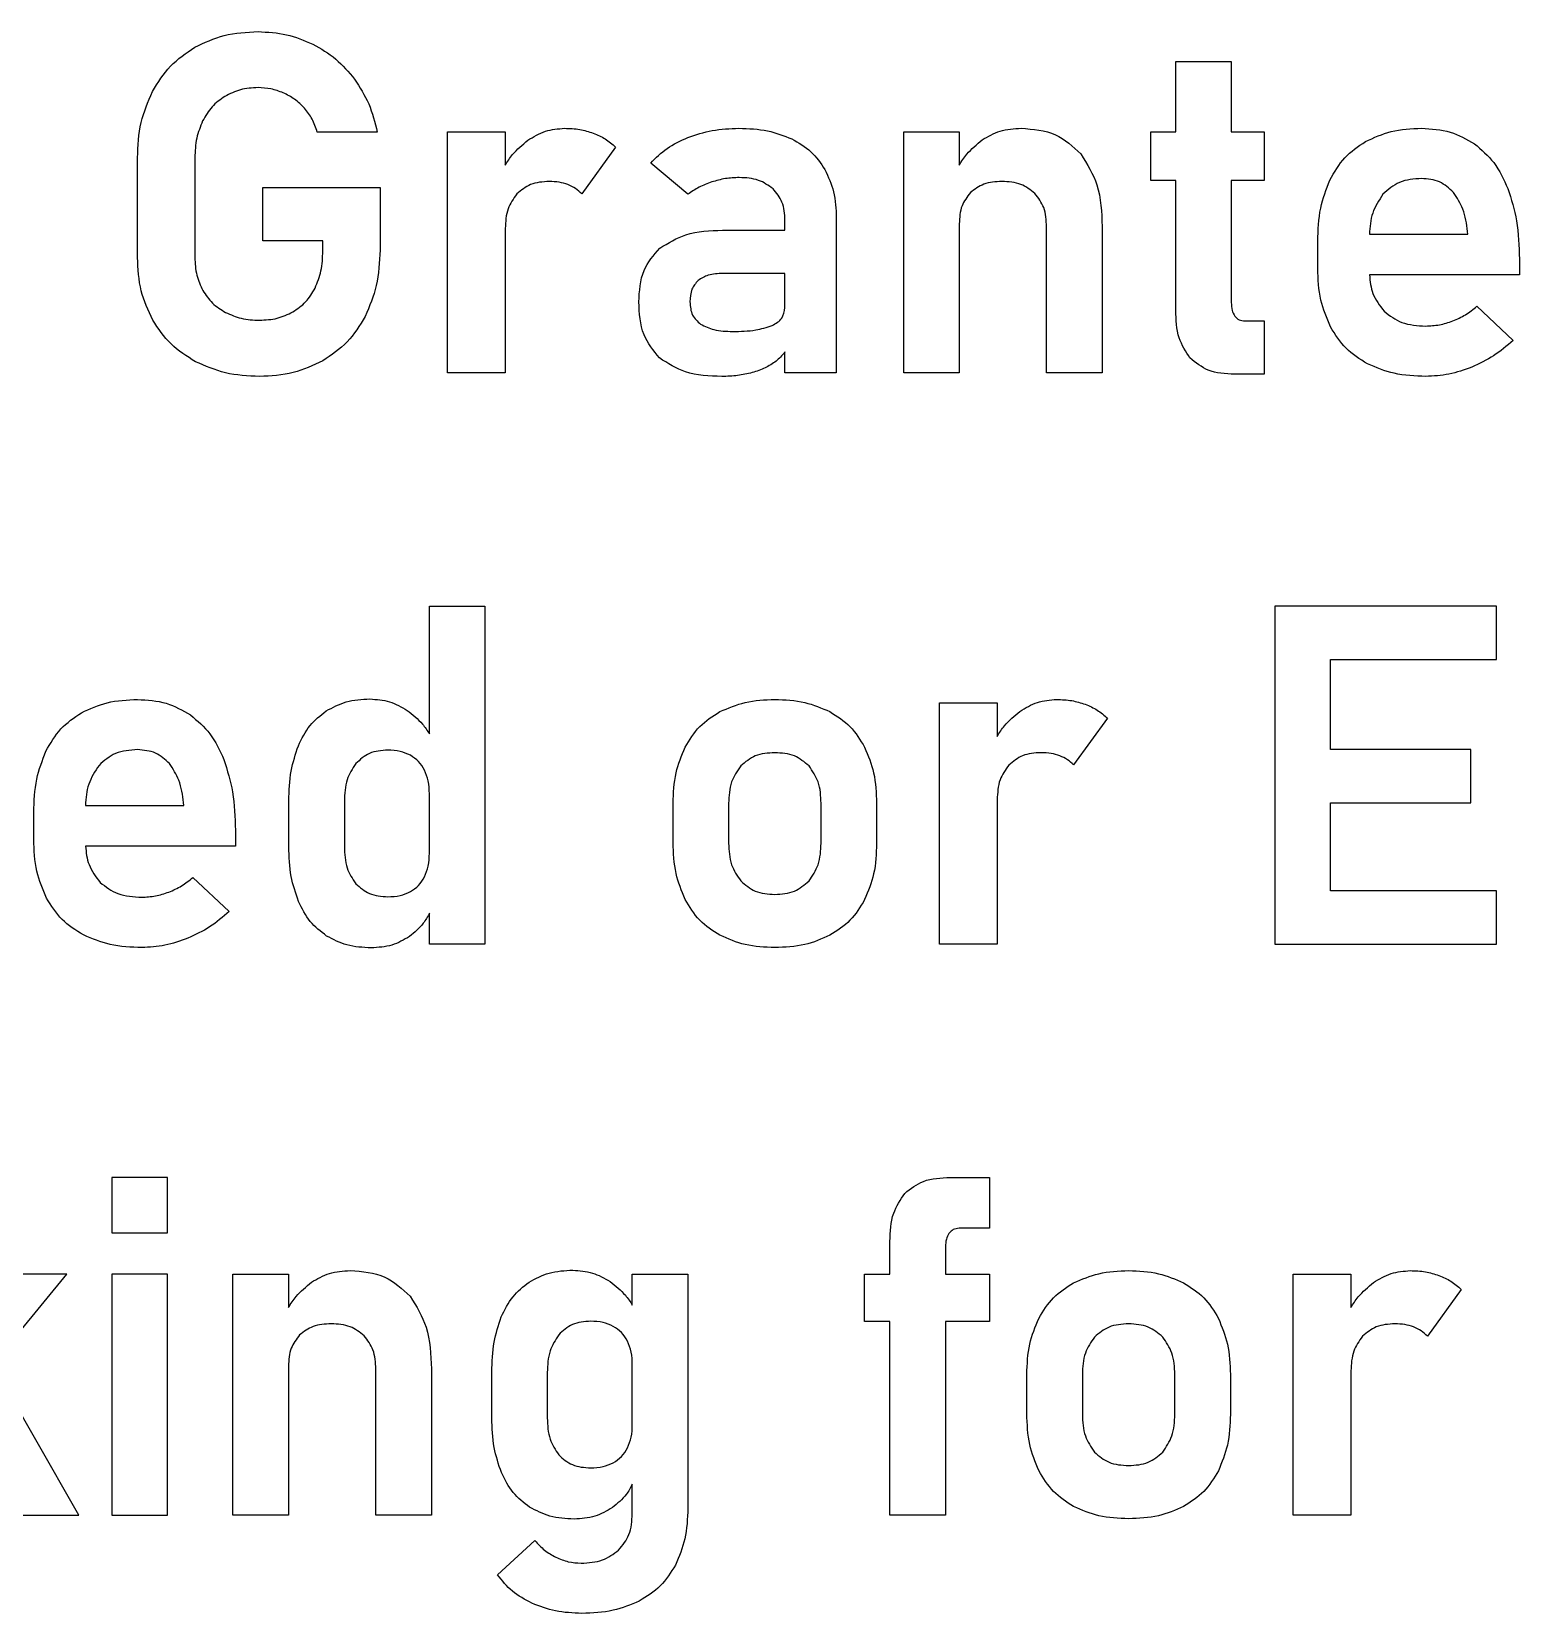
# Model space of a CAD drawing. Extents: x -56 to 56, y -81 to 81.
# Drawn here: x 18.01 to 36.73, y 35.72 to 55.62 of the extents above; entities that cross this region are included whole.
import ezdxf

# ---------------------------------------------------------------- set-up
doc = ezdxf.new("R2010")
doc.units = 0
doc.layers.get('0').update_dxf_attribs({"linetype": 'CONTINUOUS'})

msp = doc.modelspace()

# ---------------------------------------------------------------- linework, layer by layer
at = {"color": 7}
for points in [[(32.404061, 52.116308), (32.404061, 53.750251), (32.091303, 53.750251), (32.091303, 54.361149), (32.404061, 54.361149), (32.404061, 55.243889), (33.102646, 55.243889), (33.102646, 54.361149), (33.517713, 54.361149), (33.517713, 53.750251), (33.102646, 53.750251), (33.102646, 52.212769)], [(22.357807, 54.358228), (21.60368, 54.358228)], [(23.968372, 53.145195), (23.968372, 51.327108), (23.240547, 51.327108), (23.240547, 54.361149), (23.968372, 54.361149), (23.968372, 53.940689)], [(29.679852, 53.203654), (29.679852, 51.327108), (28.981267, 51.327108), (28.981267, 54.361149), (29.679852, 54.361149), (29.679852, 53.940706)], [(25.356779, 54.168236), (24.93002, 53.580717)], [(19.341302, 52.779824), (19.341302, 54.033777)], [(20.063277, 54.033777), (20.063277, 52.779824)], [(26.265822, 53.574872), (25.798149, 53.966552)], [(21.673832, 52.990277), (20.919705, 52.990277), (20.919705, 53.659638), (22.392884, 53.659638), (22.392884, 52.873358)], [(26.701346, 53.121813), (27.487621, 53.121813), (27.487621, 53.250421)], [(28.133602, 53.27673), (28.133602, 51.327108), (27.487621, 51.327108), (27.487621, 51.594324)], [(31.477481, 53.16858), (31.477481, 51.327108), (30.778885, 51.327108), (30.778885, 53.165656)], [(21.673832, 52.861666), (21.673832, 52.990277)], [(34.189997, 52.642444), (34.189997, 52.984432)], [(34.841194, 53.072122), (36.078245, 53.072122), (36.07531, 53.107196)], [(36.727141, 52.759363), (36.727141, 52.560602), (34.842712, 52.560602)], [(27.487621, 52.151383), (27.487621, 52.57814), (26.704273, 52.57814)], [(36.192226, 52.165999), (36.648215, 51.736324)], [(33.275109, 51.981852), (33.517713, 51.981852), (33.517713, 51.312491), (33.143577, 51.312491)], [(23.014016, 46.786522), (23.014016, 48.392443), (23.712607, 48.392443), (23.712607, 44.142444), (23.014016, 44.142444)], [(30.157756, 45.960531), (30.157756, 44.142444), (29.429941, 44.142444), (29.429941, 47.176488), (30.157756, 47.176488), (30.157756, 46.756008)], [(31.546173, 46.983572), (31.119422, 46.396056)], [(23.014016, 45.285325), (23.014016, 46.033607)], [(18.036194, 45.45778), (18.036194, 45.799769)], [(18.68739, 45.887458), (19.924436, 45.887458), (19.921512, 45.922535)], [(21.245618, 45.36717), (21.245618, 45.945917)], [(21.944208, 45.940073), (21.944208, 45.36717)], [(26.080208, 45.419785), (26.080208, 45.913767)], [(26.778803, 45.913767), (26.778803, 45.411013)], [(27.942143, 45.411013), (27.942143, 45.913767)], [(28.640738, 45.913767), (28.640738, 45.411013)], [(20.573335, 45.574702), (20.573335, 45.375939), (18.688912, 45.375939)], [(20.038429, 44.981335), (20.494414, 44.551661)], [(23.014016, 44.142444), (23.014016, 44.532611)], [(29.56586, 41.207784), (30.062763, 41.207784), (30.062763, 40.567648), (29.679852, 40.567648)], [(28.808813, 36.95778), (28.808813, 39.39554), (28.487283, 39.39554), (28.487283, 39.991824), (28.808813, 39.991824), (28.808813, 40.403965)], [(29.5074, 40.336737), (29.5074, 39.991824), (30.062763, 39.991824), (30.062763, 39.39554), (29.5074, 39.39554), (29.5074, 36.95778), (28.808813, 36.95778)], [(21.241236, 38.834332), (21.241236, 36.95778), (20.542646, 36.95778), (20.542646, 39.991824), (21.241236, 39.991824), (21.241236, 39.571387)], [(25.567227, 39.601869), (25.567227, 39.991824), (26.265822, 39.991824), (26.265822, 37.048396)], [(34.607974, 38.77587), (34.607974, 36.95778), (33.880157, 36.95778), (33.880157, 39.991824), (34.607974, 39.991824), (34.607974, 39.571347)], [(35.996389, 39.798911), (35.569638, 39.21139)], [(23.038864, 38.799255), (23.038864, 36.95778), (22.340274, 36.95778), (22.340274, 38.796331)], [(25.567227, 38.100665), (25.567227, 38.848946)], [(23.798833, 38.182503), (23.798833, 38.761256)], [(24.497423, 38.755409), (24.497423, 38.182503)], [(30.530433, 38.235118), (30.530433, 38.729103)], [(31.229021, 38.729103), (31.229021, 38.226349)], [(32.392369, 38.226349), (32.392369, 38.729103)], [(33.090953, 38.729103), (33.090953, 38.226349)], [(25.567227, 36.97532), (25.567227, 37.347933)], [(23.871908, 36.209499), (24.342499, 36.639177)]]:
    msp.add_lwpolyline(points, dxfattribs=at)
for points in [[(36.439218, 48.392443), (33.650705, 48.392443), (33.650705, 44.142444), (36.439218, 44.142444), (36.439218, 44.811805), (34.349289, 44.811805), (34.349289, 45.919611), (36.117688, 45.919611), (36.117688, 46.588972), (34.349289, 46.588972), (34.349289, 47.723085), (36.439218, 47.723085), (36.439218, 48.392443), (36.439218, 48.392443)], [(18.60179, 36.95778), (17.516351, 38.85393), (18.452721, 39.991824), (17.678132, 39.991824), (16.573248, 38.572193), (16.573248, 41.207784), (15.874658, 41.207784), (15.874658, 36.95778), (16.573248, 36.95778), (16.573248, 37.707848), (17.071146, 38.312904), (17.815509, 36.95778), (18.60179, 36.95778), (18.60179, 36.95778)], [(19.718366, 40.509194), (19.718366, 41.207784), (19.019776, 41.207784), (19.019776, 40.509194), (19.718366, 40.509194), (19.718366, 40.509194)], [(19.718366, 36.95778), (19.718366, 39.991824), (19.019776, 39.991824), (19.019776, 36.95778), (19.718366, 36.95778), (19.718366, 36.95778)]]:
    msp.add_lwpolyline(points, close=True, dxfattribs=at)
for points in [[(20.061813, 55.423651), (20.183359, 55.481176), (20.304905, 55.538702), (20.432668, 55.571626)], [(20.432668, 55.571626), (20.569781, 55.606957), (20.714053, 55.613953), (20.858326, 55.620952)], [(20.858326, 55.620952), (20.979641, 55.614885), (21.100956, 55.608817), (21.217485, 55.581859)], [(21.217485, 55.581859), (21.330203, 55.555782), (21.438444, 55.51018), (21.546683, 55.464573)], [(19.757095, 55.185794), (19.845353, 55.277824), (19.953583, 55.350739), (20.061813, 55.423651)], [(21.546683, 55.464573), (21.647298, 55.406842), (21.747913, 55.349107), (21.835327, 55.275676)], [(19.529834, 54.866826), (19.598754, 54.97969), (19.667674, 55.092553), (19.757095, 55.185794)], [(21.835327, 55.275676), (21.923432, 55.201663), (21.998127, 55.111702), (22.072821, 55.021741)], [(20.858326, 54.916514), (20.782664, 54.912507), (20.707002, 54.908499), (20.635443, 54.889111)], [(21.019454, 54.900075), (20.966856, 54.910912), (20.912591, 54.913735), (20.858326, 54.916529)], [(22.072821, 55.021741), (22.137897, 54.921304), (22.202973, 54.820866), (22.250023, 54.71264)], [(19.388438, 54.478802), (19.419908, 54.611768), (19.474871, 54.739299), (19.529834, 54.866826)], [(20.44034, 54.806905), (20.383187, 54.766149), (20.326033, 54.725396), (20.279937, 54.674639)], [(20.635443, 54.889111), (20.567978, 54.870823), (20.504159, 54.838867), (20.44034, 54.806905)], [(21.175466, 54.850748), (21.124029, 54.869939), (21.072592, 54.889113), (21.019454, 54.900075)], [(21.318688, 54.770002), (21.274458, 54.801797), (21.224962, 54.826271), (21.175466, 54.850748)], [(21.441455, 54.659294), (21.402307, 54.698664), (21.363159, 54.738031), (21.318688, 54.770002)], [(20.279937, 54.674639), (20.232574, 54.62249), (20.196885, 54.55978), (20.161195, 54.49707)], [(21.538282, 54.521183), (21.511561, 54.570228), (21.476507, 54.614762), (21.441455, 54.659294)], [(21.60368, 54.358228), (21.58489, 54.414176), (21.566099, 54.470124), (21.538282, 54.521183)], [(22.250023, 54.71264), (22.298941, 54.600115), (22.328374, 54.479172), (22.357807, 54.358228)], [(19.341302, 54.033777), (19.347819, 54.184247), (19.354335, 54.334716), (19.388438, 54.478802)], [(20.161195, 54.49707), (20.13265, 54.425973), (20.104106, 54.354872), (20.087757, 54.281136)], [(24.2519, 54.254463), (24.323675, 54.298369), (24.395451, 54.342271), (24.473305, 54.367361)], [(24.473305, 54.367361), (24.55044, 54.392225), (24.633542, 54.398608), (24.716645, 54.404995)], [(24.716645, 54.404995), (24.780226, 54.40302), (24.843807, 54.40079), (24.905911, 54.390009)], [(24.905911, 54.390009), (24.963514, 54.380018), (25.019847, 54.362549), (25.07618, 54.345071)], [(25.07618, 54.345077), (25.127933, 54.322866), (25.179686, 54.300629), (25.226708, 54.270906)], [(26.265822, 54.289538), (26.366762, 54.323204), (26.467702, 54.356868), (26.571274, 54.376129)], [(26.571274, 54.376129), (26.681809, 54.396675), (26.795342, 54.400852), (26.908875, 54.404995)], [(26.908875, 54.404995), (27.03043, 54.400988), (27.151984, 54.396952), (27.269135, 54.371747)], [(27.269135, 54.371747), (27.372504, 54.349507), (27.472444, 54.31075), (27.572384, 54.272001)], [(29.967767, 54.258846), (30.041556, 54.301465), (30.115346, 54.344083), (30.194665, 54.368459)], [(30.194665, 54.368459), (30.278149, 54.394113), (30.367757, 54.399554), (30.457363, 54.404995)], [(30.457363, 54.404995), (30.608623, 54.394101), (30.759883, 54.383208), (30.889959, 54.324249)], [(30.889959, 54.324249), (31.008955, 54.270313), (31.110222, 54.176161), (31.211492, 54.082009)], [(34.790668, 54.238385), (34.896772, 54.286944), (35.002876, 54.335504), (35.114021, 54.363345)], [(35.114021, 54.363345), (35.237395, 54.394248), (35.366977, 54.399622), (35.496559, 54.404995)], [(35.496559, 54.404995), (35.619571, 54.398194), (35.742586, 54.391392), (35.857183, 54.356402)], [(35.857183, 54.356402), (35.963459, 54.323961), (36.062499, 54.267288), (36.161537, 54.210617)], [(20.087757, 54.281136), (20.069941, 54.200773), (20.066608, 54.117275), (20.063277, 54.033777)], [(24.06044, 54.073604), (24.116238, 54.140511), (24.184069, 54.197486), (24.2519, 54.254463)], [(25.226708, 54.270906), (25.273141, 54.241557), (25.31496, 54.204897), (25.356779, 54.168236)], [(25.798149, 53.966552), (25.863748, 54.032493), (25.929346, 54.098434), (26.004219, 54.151066)], [(26.004219, 54.151066), (26.08434, 54.207386), (26.175081, 54.248463), (26.265822, 54.289538)], [(27.572384, 54.272001), (27.658171, 54.223247), (27.743957, 54.17449), (27.814274, 54.109046)], [(29.775943, 54.079085), (29.831925, 54.145613), (29.899844, 54.20223), (29.967767, 54.258846)], [(34.531986, 54.03378), (34.605908, 54.113366), (34.698288, 54.175876), (34.790668, 54.238385)], [(36.161537, 54.210617), (36.249046, 54.136178), (36.336554, 54.06174), (36.404877, 53.97276)], [(23.968372, 53.940689), (23.996219, 53.98734), (24.026043, 54.032357), (24.06044, 54.073604)], [(27.814274, 54.109046), (27.882758, 54.045309), (27.936569, 53.965739), (27.990379, 53.886169)], [(29.679852, 53.940706), (29.708842, 53.989355), (29.73992, 54.036272), (29.775943, 54.079085)], [(31.211492, 54.082009), (31.288894, 53.955426), (31.366299, 53.828844), (31.410981, 53.692155)], [(34.343453, 53.753175), (34.399832, 53.852689), (34.456215, 53.952206), (34.531986, 54.03378)], [(36.404877, 53.97276), (36.479206, 53.875961), (36.530828, 53.761955), (36.582452, 53.647945)], [(24.520808, 53.735635), (24.439707, 53.730809), (24.358606, 53.726011), (24.287329, 53.696538)], [(24.647227, 53.725771), (24.605778, 53.73308), (24.563293, 53.73435), (24.520808, 53.735649)], [(24.757576, 53.696174), (24.721074, 53.707689), (24.684571, 53.719175), (24.647227, 53.725771)], [(26.566887, 53.72979), (26.512423, 53.70978), (26.457959, 53.689799), (26.406861, 53.66329)], [(26.737881, 53.77144), (26.680139, 53.762183), (26.623513, 53.745984), (26.566887, 53.72979)], [(26.911793, 53.785325), (26.853457, 53.783068), (26.795121, 53.780612), (26.737881, 53.77144)], [(27.155504, 53.750251), (27.079787, 53.777852), (26.99579, 53.781586), (26.911793, 53.785325)], [(27.337093, 53.645024), (27.278569, 53.685876), (27.220044, 53.72673), (27.155504, 53.750251)], [(27.990379, 53.886169), (28.032123, 53.794681), (28.073866, 53.703193), (28.097801, 53.60739)], [(30.217677, 53.735635), (30.138861, 53.731768), (30.060045, 53.727873), (29.989681, 53.700924)], [(30.455904, 53.698367), (30.382639, 53.727134), (30.300157, 53.731384), (30.217677, 53.735635)], [(34.228363, 53.401687), (34.254045, 53.521476), (34.298743, 53.637325), (34.343453, 53.753175)], [(35.218886, 53.724309), (35.142836, 53.691348), (35.077092, 53.63384), (35.011349, 53.576334)], [(35.496559, 53.773636), (35.399797, 53.767201), (35.303034, 53.760795), (35.218886, 53.724309)], [(35.72236, 53.72979), (35.654282, 53.76056), (35.575421, 53.767097), (35.496559, 53.773636)], [(35.897007, 53.598257), (35.842039, 53.649399), (35.78707, 53.70054), (35.72236, 53.72979)], [(24.113055, 53.579255), (24.070912, 53.519105), (24.02877, 53.458955), (24.004536, 53.392551)], [(24.287329, 53.696538), (24.22408, 53.670376), (24.168568, 53.624823), (24.113055, 53.579255)], [(24.851838, 53.647581), (24.822729, 53.667224), (24.790153, 53.681696), (24.757576, 53.696174)], [(24.93002, 53.580717), (24.905046, 53.604621), (24.880074, 53.628531), (24.851838, 53.647581)], [(26.406861, 53.66329), (26.357777, 53.637833), (26.311799, 53.606349), (26.265822, 53.574872)], [(27.449989, 53.476222), (27.424818, 53.537427), (27.380955, 53.591227), (27.337093, 53.645024)], [(28.097801, 53.60739), (28.124449, 53.500735), (28.129025, 53.388733), (28.133602, 53.27673)], [(29.820156, 53.596795), (29.77929, 53.543055), (29.738422, 53.489317), (29.714927, 53.429088)], [(29.989681, 53.700924), (29.928981, 53.677669), (29.874568, 53.637229), (29.820156, 53.596795)], [(30.632744, 53.586565), (30.576111, 53.629985), (30.519474, 53.673405), (30.455904, 53.698367)], [(30.742351, 53.406801), (30.717882, 53.471108), (30.675306, 53.528836), (30.632744, 53.586565)], [(31.410981, 53.692155), (31.464831, 53.527419), (31.471156, 53.348), (31.477481, 53.16858)], [(35.011349, 53.576334), (34.961155, 53.499113), (34.910959, 53.421894), (34.882012, 53.337749)], [(36.016122, 53.387801), (35.986968, 53.461944), (35.941988, 53.530101), (35.897007, 53.598257)], [(36.582452, 53.647945), (36.624599, 53.513528), (36.666746, 53.379109), (36.690969, 53.241653)], [(24.004536, 53.392551), (23.976483, 53.315682), (23.972428, 53.23044), (23.968372, 53.145195)], [(27.487621, 53.250421), (27.482993, 53.328825), (27.478365, 53.407229), (27.449989, 53.476222)], [(29.714927, 53.429088), (29.687861, 53.359686), (29.683854, 53.281672), (29.679852, 53.203654)], [(30.778885, 53.165656), (30.774792, 53.248982), (30.7707, 53.332305), (30.742351, 53.406801)], [(34.189997, 52.984432), (34.194626, 53.125202), (34.199282, 53.265974), (34.228363, 53.401687)], [(34.882012, 53.337749), (34.853251, 53.254147), (34.845461, 53.163708), (34.841194, 53.072122)], [(36.075315, 53.107196), (36.06301, 53.203538), (36.050705, 53.299878), (36.016122, 53.387801)], [(36.690969, 53.241653), (36.718824, 53.083569), (36.722987, 52.921466), (36.727141, 52.759363)], [(25.912142, 52.896743), (26.01894, 52.962174), (26.125739, 53.027604), (26.240978, 53.065546)], [(26.240978, 53.065546), (26.385574, 53.113154), (26.54346, 53.117483), (26.701346, 53.121813)], [(19.389167, 52.359646), (19.354809, 52.495132), (19.348055, 52.63748), (19.341302, 52.779824)], [(20.063277, 52.779824), (20.066799, 52.704564), (20.070324, 52.629307), (20.088482, 52.557679)], [(21.649351, 52.610657), (21.667498, 52.692166), (21.670665, 52.776917), (21.673831, 52.861666)], [(22.392884, 52.873358), (22.386404, 52.72281), (22.379921, 52.572258), (22.346115, 52.427972)], [(25.714836, 52.615407), (25.758911, 52.718065), (25.835526, 52.807403), (25.912142, 52.896743)], [(20.088482, 52.557679), (20.105314, 52.491291), (20.134715, 52.428026), (20.164118, 52.364763)], [(21.575914, 52.395454), (21.604452, 52.466309), (21.63299, 52.537167), (21.649351, 52.610657)], [(25.649071, 52.221538), (25.656344, 52.358822), (25.663617, 52.496109), (25.714836, 52.615407)], [(26.523047, 52.556211), (26.477997, 52.541423), (26.436216, 52.515932), (26.394434, 52.490442)], [(26.704273, 52.57814), (26.642125, 52.576446), (26.579976, 52.574922), (26.523047, 52.556211)], [(34.230186, 52.243825), (34.200061, 52.372916), (34.195029, 52.50768), (34.189997, 52.642444)], [(34.842712, 52.560602), (34.847934, 52.479709), (34.857303, 52.400354), (34.885291, 52.327859)], [(19.532757, 51.993545), (19.476937, 52.113602), (19.421117, 52.233656), (19.389167, 52.359646)], [(20.164118, 52.364763), (20.201349, 52.3086), (20.23858, 52.252438), (20.285788, 52.206555)], [(21.457167, 52.221538), (21.504572, 52.272225), (21.540243, 52.33384), (21.575914, 52.395454)], [(22.346115, 52.427972), (22.31489, 52.294701), (22.260353, 52.166775), (22.205816, 52.03885)], [(26.317711, 52.379376), (26.297383, 52.331514), (26.294758, 52.276526), (26.292133, 52.221538)], [(26.394434, 52.490448), (26.364654, 52.455119), (26.334873, 52.419788), (26.317711, 52.379376)], [(20.285788, 52.206555), (20.333449, 52.160231), (20.391279, 52.124388), (20.449109, 52.088543)], [(21.296768, 52.094388), (21.35393, 52.133329), (21.411091, 52.172273), (21.457167, 52.221538)], [(25.714112, 51.808302), (25.662192, 51.934247), (25.655631, 52.077892), (25.649071, 52.221538)], [(26.292134, 52.221538), (26.296491, 52.163194), (26.300849, 52.10485), (26.325379, 52.05639)], [(27.447071, 52.016929), (27.471864, 52.053963), (27.479742, 52.102674), (27.487621, 52.151383)], [(33.102646, 52.212769), (33.103493, 52.179252), (33.104339, 52.145736), (33.113624, 52.114482)], [(34.350757, 51.907317), (34.303908, 52.017982), (34.257062, 52.128647), (34.230186, 52.243825)], [(34.885291, 52.327859), (34.916384, 52.24731), (34.970446, 52.175234), (35.024509, 52.103154)], [(36.049368, 52.060042), (36.099801, 52.090739), (36.146015, 52.128368), (36.192226, 52.165999)], [(19.763308, 51.692842), (19.673807, 51.780086), (19.603282, 51.886817), (19.532757, 51.993545)], [(20.449109, 52.088543), (20.514408, 52.059994), (20.579707, 52.031447), (20.647869, 52.015101)], [(20.647869, 52.015101), (20.721632, 51.997405), (20.798748, 51.994019), (20.875864, 51.990632)], [(20.875864, 51.990621), (20.952141, 51.99429), (21.028418, 51.99793), (21.100931, 52.016557)], [(21.100931, 52.016557), (21.168381, 52.033885), (21.232575, 52.064128), (21.296768, 52.094383)], [(22.205816, 52.03885), (22.137237, 51.925546), (22.068657, 51.812242), (21.979285, 51.718787)], [(26.325379, 52.05639), (26.347595, 52.012499), (26.386359, 51.976713), (26.425123, 51.94093)], [(26.425123, 51.94093), (26.48013, 51.914627), (26.535138, 51.888321), (26.592827, 51.872971)], [(27.325402, 51.923395), (27.37269, 51.949924), (27.419979, 51.976456), (27.447071, 52.016929)], [(32.448635, 51.76738), (32.411599, 51.876642), (32.407829, 51.996477), (32.404061, 52.116308)], [(33.113624, 52.114482), (33.121019, 52.089252), (33.133747, 52.06552), (33.146506, 52.041773)], [(33.146495, 52.041773), (33.163315, 52.024304), (33.180164, 52.006834), (33.200569, 51.996832)], [(33.200569, 51.996832), (33.222638, 51.986023), (33.248871, 51.983935), (33.275109, 51.981846)], [(35.024509, 52.103154), (35.096331, 52.049094), (35.168151, 51.995032), (35.24848, 51.963951)], [(35.24848, 51.963951), (35.341162, 51.928089), (35.445172, 51.922817), (35.549182, 51.917548)], [(35.549182, 51.917548), (35.606784, 51.92037), (35.664383, 51.923136), (35.720539, 51.933634)], [(35.720539, 51.933634), (35.777932, 51.944359), (35.833818, 51.963107), (35.889703, 51.981861)], [(35.889703, 51.981852), (35.94433, 52.005615), (35.998957, 52.029359), (36.049368, 52.060042)], [(25.909214, 51.515638), (25.833491, 51.609022), (25.757767, 51.702404), (25.714112, 51.808302)], [(26.592827, 51.872971), (26.668772, 51.852764), (26.749365, 51.85155), (26.829958, 51.850308)], [(26.829958, 51.85032), (26.927678, 51.850884), (27.025398, 51.851448), (27.120428, 51.868579)], [(27.120428, 51.868579), (27.189706, 51.881025), (27.257554, 51.9022), (27.325402, 51.923387)], [(32.582358, 51.515638), (32.530502, 51.59724), (32.478647, 51.678839), (32.448635, 51.76738)], [(34.54733, 51.638402), (34.469713, 51.715942), (34.410235, 51.81163), (34.350757, 51.907317)], [(36.648215, 51.736324), (36.569071, 51.668388), (36.489928, 51.600448), (36.403054, 51.544504)], [(20.072045, 51.468871), (19.962724, 51.536946), (19.853401, 51.605023), (19.763308, 51.692842)], [(21.979285, 51.718787), (21.890995, 51.626464), (21.782414, 51.553515), (21.673832, 51.480563)], [(27.480679, 51.584334), (27.451526, 51.543911), (27.413307, 51.510047), (27.375088, 51.476183)], [(27.487621, 51.594324), (27.485364, 51.590966), (27.483052, 51.587607), (27.480679, 51.584334)], [(34.815512, 51.442565), (34.720109, 51.501832), (34.624707, 51.561098), (34.54733, 51.638402)], [(36.403054, 51.544504), (36.3169, 51.489021), (36.223146, 51.445333), (36.129389, 51.401643)], [(20.446916, 51.329662), (20.31832, 51.360641), (20.195183, 51.414755), (20.072045, 51.468871)], [(21.673832, 51.480563), (21.551916, 51.423035), (21.43, 51.365507), (21.30188, 51.332586)], [(26.235123, 51.341354), (26.120446, 51.380507), (26.01483, 51.448074), (25.909214, 51.515638)], [(26.692581, 51.283262), (26.535394, 51.28789), (26.378206, 51.29249), (26.235123, 51.341354)], [(27.238074, 51.391779), (27.18646, 51.366379), (27.130971, 51.348938), (27.075482, 51.331491)], [(27.375088, 51.476178), (27.330529, 51.445762), (27.285971, 51.415347), (27.238074, 51.391779)], [(32.811813, 51.36328), (32.728896, 51.397438), (32.655629, 51.456538), (32.582358, 51.515638)], [(33.143577, 51.312491), (33.028215, 51.317063), (32.912852, 51.321664), (32.811813, 51.36328)], [(35.150919, 51.323086), (35.036153, 51.349728), (34.925833, 51.396145), (34.815512, 51.442565)], [(36.129389, 51.401643), (36.034049, 51.367118), (35.938711, 51.332594), (35.840379, 51.312858)], [(20.875864, 51.283262), (20.730763, 51.289753), (20.585663, 51.296244), (20.446916, 51.329662)], [(21.30188, 51.332586), (21.164621, 51.297316), (21.020243, 51.290289), (20.875864, 51.283262)], [(26.892071, 51.295321), (26.826162, 51.286713), (26.759372, 51.284992), (26.692581, 51.28327)], [(27.075482, 51.331491), (27.014602, 51.317436), (26.953722, 51.303381), (26.892071, 51.295321)], [(35.549182, 51.283262), (35.414557, 51.288201), (35.279931, 51.29314), (35.150919, 51.323086)], [(35.840379, 51.312858), (35.745183, 51.293752), (35.647184, 51.288503), (35.549182, 51.283262)], [(18.636866, 47.053724), (18.74297, 47.102283), (18.849075, 47.15084), (18.960219, 47.178681)], [(18.960219, 47.178681), (19.083593, 47.209584), (19.213177, 47.214958), (19.342761, 47.220334)], [(19.342761, 47.220334), (19.465774, 47.213533), (19.588787, 47.206731), (19.703384, 47.171738)], [(19.703384, 47.171738), (19.809662, 47.139297), (19.908701, 47.082627), (20.007739, 47.025954)], [(21.714754, 47.075647), (21.797163, 47.11953), (21.879572, 47.163416), (21.96723, 47.188547)], [(21.96723, 47.188547), (22.06259, 47.215895), (22.164162, 47.221031), (22.265735, 47.226179)], [(22.265735, 47.226179), (22.349535, 47.220252), (22.433334, 47.214326), (22.51163, 47.190371)], [(22.51163, 47.190371), (22.589691, 47.166495), (22.662281, 47.124726), (22.734871, 47.082954)], [(26.669197, 47.066876), (26.773331, 47.111597), (26.877465, 47.156318), (26.98597, 47.181966)], [(26.98597, 47.181966), (27.10717, 47.210617), (27.233824, 47.215474), (27.360478, 47.220334)], [(27.360478, 47.220334), (27.487758, 47.215565), (27.615039, 47.210795), (27.736807, 47.181972)], [(27.736807, 47.181972), (27.845189, 47.156318), (27.949203, 47.111594), (28.053217, 47.066876)], [(30.441285, 47.0698), (30.513065, 47.113705), (30.584848, 47.15761), (30.662708, 47.1827)], [(30.662708, 47.1827), (30.739845, 47.207564), (30.822945, 47.213945), (30.906048, 47.220334)], [(30.906048, 47.220334), (30.969627, 47.218359), (31.033204, 47.216129), (31.095304, 47.205348)], [(31.095304, 47.205348), (31.152905, 47.195358), (31.209234, 47.177888), (31.265566, 47.160407)], [(31.265566, 47.160413), (31.317322, 47.138174), (31.369076, 47.115963), (31.416103, 47.086242)], [(18.378182, 46.849116), (18.452106, 46.928703), (18.544486, 46.991212), (18.636866, 47.053724)], [(20.007739, 47.025954), (20.095246, 46.951518), (20.182752, 46.877079), (20.251074, 46.7881)], [(21.512699, 46.890769), (21.569663, 46.96076), (21.642209, 47.018204), (21.714754, 47.075647)], [(22.734871, 47.082954), (22.802695, 47.028985), (22.87052, 46.975015), (22.925959, 46.910499)], [(26.415625, 46.878346), (26.488545, 46.952576), (26.578871, 47.009726), (26.669197, 47.066876)], [(28.053217, 47.066876), (28.143139, 47.009675), (28.233062, 46.952474), (28.305684, 46.878346)], [(30.249834, 46.88894), (30.305629, 46.955847), (30.373458, 47.012822), (30.441285, 47.0698)], [(31.416103, 47.086242), (31.462534, 47.056894), (31.504354, 47.020233), (31.546173, 46.983572)], [(18.18965, 46.568511), (18.246031, 46.668025), (18.302412, 46.76754), (18.378182, 46.849116)], [(20.251074, 46.7881), (20.325402, 46.691297), (20.377025, 46.577291), (20.428648, 46.463282)], [(21.365461, 46.637198), (21.408587, 46.726516), (21.451712, 46.815834), (21.512699, 46.890769)], [(22.925959, 46.910499), (22.958867, 46.872202), (22.987411, 46.830187), (23.014016, 46.786522)], [(26.230746, 46.619664), (26.286497, 46.711657), (26.342249, 46.80365), (26.415625, 46.878346)], [(28.305684, 46.878346), (28.378918, 46.803594), (28.434558, 46.711629), (28.490201, 46.619664)], [(30.157756, 46.756008), (30.185611, 46.802665), (30.215434, 46.847691), (30.249834, 46.88894)], [(18.07456, 46.217026), (18.100229, 46.336815), (18.14494, 46.452662), (18.18965, 46.568511)], [(19.342761, 46.588972), (19.245994, 46.582537), (19.149227, 46.576131), (19.06508, 46.539645)], [(19.568563, 46.545126), (19.500484, 46.575897), (19.421623, 46.582436), (19.342761, 46.588972)], [(21.275578, 46.320421), (21.295632, 46.427798), (21.330547, 46.532499), (21.365461, 46.637198)], [(22.490802, 46.583124), (22.410175, 46.577452), (22.329549, 46.571751), (22.259889, 46.540743)], [(22.644992, 46.567046), (22.595171, 46.579125), (22.542986, 46.581129), (22.490802, 46.583133)], [(22.774334, 46.51882), (22.731845, 46.53756), (22.689355, 46.556296), (22.644992, 46.567046)], [(26.11784, 46.296308), (26.143009, 46.406843), (26.186877, 46.513252), (26.230746, 46.619664)], [(28.490201, 46.619664), (28.534069, 46.513252), (28.577938, 46.406843), (28.603107, 46.296308)], [(18.857551, 46.39167), (18.807354, 46.314449), (18.757158, 46.23723), (18.728209, 46.153083)], [(19.06508, 46.539645), (18.989032, 46.506682), (18.923292, 46.449176), (18.857551, 46.39167)], [(19.743209, 46.413593), (19.688241, 46.464735), (19.633273, 46.515879), (19.568563, 46.545126)], [(19.862323, 46.203138), (19.833171, 46.27728), (19.78819, 46.345437), (19.743209, 46.413593)], [(20.428648, 46.463282), (20.470793, 46.328865), (20.512938, 46.194448), (20.537162, 46.056994)], [(22.087436, 46.413593), (22.045743, 46.347757), (22.00405, 46.281923), (21.980019, 46.21045)], [(22.259889, 46.540743), (22.196315, 46.512433), (22.141875, 46.463013), (22.087436, 46.413593)], [(22.877364, 46.439899), (22.8478, 46.470772), (22.811067, 46.494794), (22.774334, 46.51882)], [(22.952633, 46.331749), (22.930007, 46.370151), (22.90738, 46.408553), (22.877364, 46.439899)], [(26.9308, 46.384364), (26.886544, 46.319506), (26.842288, 46.254652), (26.816798, 46.18341)], [(27.11421, 46.50932), (27.047519, 46.481465), (26.989159, 46.432912), (26.9308, 46.384364)], [(27.360478, 46.550974), (27.274871, 46.545837), (27.189265, 46.540673), (27.11421, 46.50932)], [(27.606735, 46.50932), (27.531683, 46.540673), (27.446081, 46.545823), (27.360478, 46.550974)], [(27.790146, 46.384364), (27.731786, 46.432912), (27.673426, 46.481462), (27.606735, 46.50932)], [(27.904148, 46.18341), (27.878658, 46.254652), (27.834402, 46.319506), (27.790146, 46.384364)], [(30.302448, 46.394594), (30.260307, 46.334444), (30.218166, 46.274291), (30.193931, 46.20789)], [(30.476732, 46.511877), (30.41348, 46.485715), (30.357964, 46.440159), (30.302448, 46.394594)], [(30.710203, 46.550974), (30.629104, 46.546148), (30.548007, 46.54135), (30.476732, 46.511877)], [(30.836622, 46.541107), (30.795172, 46.548417), (30.752686, 46.549687), (30.710203, 46.550985)], [(30.946959, 46.511513), (30.910462, 46.523028), (30.873962, 46.534514), (30.836622, 46.541107)], [(31.04123, 46.462917), (31.012119, 46.48256), (30.979539, 46.497035), (30.946959, 46.511513)], [(31.119422, 46.396056), (31.094446, 46.41996), (31.069472, 46.443867), (31.04123, 46.462917)], [(18.036194, 45.799769), (18.040837, 45.940538), (18.045479, 46.081311), (18.07456, 46.217026)], [(19.921513, 45.922535), (19.909202, 46.018875), (19.896895, 46.115214), (19.862323, 46.203138)], [(21.245618, 45.945917), (21.249157, 46.071913), (21.252696, 46.197911), (21.275578, 46.320421)], [(21.980019, 46.21045), (21.951496, 46.12562), (21.947852, 46.032845), (21.944208, 45.940073)], [(22.998672, 46.195831), (22.988402, 46.242223), (22.970517, 46.286986), (22.952633, 46.331749)], [(23.014016, 46.033607), (23.012182, 46.08838), (23.010333, 46.143154), (22.998672, 46.195831)], [(26.080208, 45.913767), (26.084901, 46.04301), (26.089595, 46.172257), (26.11784, 46.296308)], [(26.816798, 46.18341), (26.786754, 46.099443), (26.782779, 46.006604), (26.778803, 45.913767)], [(27.942143, 45.913767), (27.938166, 46.006604), (27.934192, 46.099443), (27.904148, 46.18341)], [(28.603107, 46.296308), (28.631351, 46.172257), (28.636045, 46.04301), (28.640738, 45.913767)], [(30.193931, 46.20789), (30.165878, 46.131021), (30.161817, 46.045776), (30.157756, 45.960531)], [(18.728209, 46.153083), (18.699447, 46.069483), (18.691658, 45.979045), (18.68739, 45.887458)], [(20.537162, 46.056994), (20.565023, 45.898908), (20.569179, 45.736805), (20.573335, 45.574702)], [(18.076387, 45.059164), (18.046264, 45.188255), (18.041229, 45.323019), (18.036194, 45.45778)], [(18.688912, 45.375939), (18.694131, 45.295048), (18.703512, 45.21569), (18.731494, 45.143196)], [(21.27594, 44.995221), (21.252835, 45.116822), (21.249225, 45.241996), (21.245618, 45.36717)], [(21.944208, 45.36717), (21.947753, 45.275527), (21.951298, 45.183881), (21.980019, 45.100447)], [(26.11784, 45.032124), (26.0895, 45.157902), (26.084854, 45.288842), (26.080208, 45.419785)], [(26.778803, 45.411013), (26.782873, 45.317987), (26.786942, 45.224961), (26.816807, 45.140639)], [(27.904148, 45.140639), (27.934013, 45.224958), (27.938078, 45.317987), (27.942143, 45.411013)], [(28.640738, 45.411013), (28.63611, 45.28103), (28.631453, 45.151047), (28.603095, 45.026277)], [(22.998672, 45.125291), (23.010226, 45.177251), (23.012123, 45.231288), (23.014016, 45.285325)], [(18.19696, 44.722653), (18.150111, 44.833321), (18.103263, 44.943986), (18.076387, 45.059164)], [(18.731494, 45.143196), (18.762586, 45.062647), (18.816644, 44.99057), (18.870702, 44.918493)], [(19.895573, 44.875378), (19.946006, 44.906075), (19.992217, 44.943707), (20.038429, 44.981335)], [(21.366921, 44.680272), (21.331579, 44.784336), (21.296237, 44.8884), (21.27594, 44.995221)], [(21.980019, 45.100447), (22.004061, 45.030603), (22.045749, 44.96651), (22.087436, 44.902418)], [(22.877364, 44.881957), (22.90738, 44.9133), (22.930006, 44.951702), (22.952633, 44.990107)], [(22.952633, 44.990107), (22.97052, 45.034622), (22.988407, 45.079137), (22.998672, 45.125291)], [(26.230746, 44.705116), (26.186879, 44.812761), (26.143013, 44.920407), (26.11784, 45.032124)], [(26.816807, 45.140639), (26.842286, 45.068697), (26.886543, 45.003095), (26.9308, 44.937492)], [(27.790146, 44.937492), (27.834407, 45.003095), (27.878668, 45.068697), (27.904148, 45.140639)], [(28.603095, 45.026277), (28.577921, 44.91551), (28.534061, 44.808853), (28.490201, 44.702192)], [(18.870702, 44.918493), (18.942523, 44.864431), (19.014343, 44.810368), (19.094672, 44.779287)], [(19.094672, 44.779287), (19.187356, 44.743425), (19.291365, 44.738156), (19.395375, 44.732884)], [(19.566736, 44.748971), (19.624132, 44.759695), (19.680018, 44.778443), (19.735904, 44.797197)], [(19.735904, 44.797188), (19.790533, 44.820951), (19.845162, 44.844698), (19.895573, 44.875378)], [(22.087436, 44.902418), (22.142075, 44.854711), (22.196714, 44.807004), (22.259889, 44.779654)], [(22.259889, 44.779654), (22.329876, 44.749354), (22.410339, 44.744043), (22.490802, 44.738732)], [(22.644992, 44.754818), (22.689355, 44.765571), (22.731845, 44.784308), (22.774334, 44.803047)], [(22.774334, 44.803036), (22.811067, 44.827053), (22.8478, 44.851084), (22.877364, 44.881957)], [(26.9308, 44.937492), (26.989067, 44.888086), (27.047335, 44.838681), (27.11422, 44.81034)], [(27.11422, 44.81034), (27.189105, 44.77861), (27.274791, 44.773284), (27.360478, 44.767959)], [(27.360478, 44.767959), (27.446164, 44.773293), (27.531851, 44.778598), (27.606735, 44.810343)], [(27.606735, 44.810343), (27.673617, 44.838683), (27.731881, 44.888086), (27.790146, 44.937492)], [(18.393531, 44.453741), (18.315916, 44.531281), (18.256438, 44.626969), (18.19696, 44.722653)], [(19.395375, 44.732884), (19.452977, 44.735706), (19.510579, 44.738472), (19.566736, 44.748971)], [(21.515989, 44.428166), (21.454431, 44.502464), (21.410676, 44.591366), (21.366921, 44.680272)], [(22.490802, 44.738732), (22.542986, 44.740707), (22.595171, 44.742739), (22.644992, 44.754818)], [(26.415625, 44.443874), (26.342098, 44.519386), (26.286422, 44.612251), (26.230746, 44.705116)], [(28.490201, 44.702192), (28.434535, 44.610154), (28.37887, 44.518113), (28.305692, 44.443146)], [(18.661709, 44.257901), (18.566308, 44.317171), (18.470907, 44.376437), (18.393531, 44.453741)], [(20.494414, 44.551661), (20.41527, 44.483724), (20.336126, 44.415785), (20.249253, 44.35984)], [(21.7206, 44.244747), (21.647173, 44.3016), (21.573745, 44.358457), (21.515989, 44.428166)], [(22.936926, 44.405512), (22.888684, 44.342791), (22.826393, 44.290845), (22.764101, 44.238902)], [(23.014016, 44.532611), (22.99154, 44.487774), (22.966954, 44.444554), (22.936926, 44.405512)], [(26.669197, 44.253515), (26.578833, 44.311292), (26.488469, 44.369066), (26.415625, 44.443874)], [(28.305692, 44.443146), (28.233043, 44.368716), (28.143129, 44.311117), (28.053217, 44.253515)], [(18.997121, 44.138425), (18.882355, 44.165067), (18.772032, 44.211481), (18.661709, 44.257901)], [(19.975586, 44.216982), (19.880247, 44.182455), (19.784908, 44.14793), (19.686575, 44.128195)], [(20.249253, 44.35984), (20.163099, 44.304358), (20.069342, 44.26067), (19.975586, 44.216982)], [(21.976724, 44.132944), (21.887967, 44.157836), (21.804283, 44.201293), (21.7206, 44.244747)], [(22.764101, 44.238902), (22.692219, 44.197144), (22.620336, 44.155387), (22.543049, 44.131483)], [(26.98597, 44.137327), (26.87741, 44.163235), (26.773303, 44.208368), (26.669197, 44.253515)], [(28.053217, 44.253515), (27.949227, 44.208371), (27.845237, 44.16323), (27.736797, 44.137327)], [(19.395375, 44.098598), (19.260753, 44.103537), (19.126129, 44.108476), (18.997121, 44.138425)], [(19.686575, 44.128195), (19.591379, 44.109088), (19.493377, 44.103839), (19.395375, 44.098598)], [(22.28035, 44.095677), (22.177115, 44.100672), (22.07388, 44.105696), (21.976724, 44.132944)], [(22.543049, 44.131483), (22.459675, 44.105687), (22.370013, 44.100686), (22.28035, 44.095677)], [(27.360478, 44.098598), (27.233793, 44.103509), (27.107109, 44.108448), (26.98597, 44.137327)], [(27.736797, 44.137327), (27.615094, 44.108258), (27.487786, 44.10343), (27.360478, 44.098598)], [(29.23008, 41.157724), (29.332961, 41.198615), (29.449409, 41.203198), (29.56586, 41.207784)], [(28.85521, 40.756548), (28.886463, 40.845214), (28.940441, 40.926386), (28.994419, 41.007559)], [(28.994419, 41.007559), (29.069908, 41.065813), (29.145397, 41.124069), (29.23008, 41.157724)], [(28.808813, 40.403965), (28.812651, 40.525329), (28.816489, 40.64669), (28.85521, 40.756548)], [(29.518356, 40.429537), (29.509861, 40.399935), (29.508619, 40.368334), (29.507406, 40.336737)], [(29.551238, 40.503347), (29.538481, 40.479245), (29.525697, 40.455134), (29.518356, 40.429537)], [(29.605311, 40.551561), (29.584568, 40.540837), (29.567903, 40.522086), (29.551238, 40.503332)], [(29.679852, 40.567648), (29.653492, 40.56539), (29.627144, 40.56285), (29.605311, 40.551561)], [(21.52915, 39.889519), (21.602941, 39.93214), (21.676731, 39.974761), (21.756049, 39.999134)], [(21.756049, 39.999134), (21.839533, 40.024788), (21.92914, 40.030229), (22.018747, 40.03567)], [(22.018747, 40.03567), (22.170007, 40.024777), (22.321266, 40.013883), (22.451344, 39.954924)], [(24.267969, 39.890984), (24.350378, 39.934869), (24.432787, 39.978752), (24.520445, 40.003884)], [(24.520445, 40.003884), (24.615806, 40.031231), (24.717381, 40.03637), (24.818955, 40.041515)], [(24.818955, 40.041515), (24.902754, 40.035589), (24.986554, 40.029662), (25.06485, 40.00571)], [(25.06485, 40.00571), (25.142909, 39.981834), (25.215498, 39.940065), (25.288086, 39.898287)], [(31.119414, 39.882215), (31.223548, 39.926933), (31.327683, 39.971654), (31.436186, 39.997305)], [(31.436186, 39.997305), (31.557386, 40.025956), (31.684039, 40.030813), (31.810695, 40.03567)], [(31.810695, 40.03567), (31.937974, 40.030901), (32.065254, 40.026131), (32.187024, 39.997305)], [(32.187024, 39.997305), (32.295409, 39.971651), (32.399424, 39.92693), (32.503443, 39.882215)], [(34.891512, 39.885136), (34.963286, 39.929044), (35.035061, 39.972949), (35.112915, 39.998039)], [(35.112915, 39.998039), (35.190049, 40.022903), (35.273152, 40.029284), (35.356255, 40.03567)], [(35.356255, 40.03567), (35.419837, 40.033695), (35.483416, 40.031465), (35.545522, 40.020684)], [(35.545522, 40.020684), (35.603121, 40.010694), (35.659449, 39.993224), (35.715781, 39.975749)], [(21.337328, 39.70976), (21.393308, 39.776288), (21.461229, 39.832902), (21.52915, 39.889519)], [(22.451344, 39.954924), (22.570338, 39.900988), (22.671607, 39.806833), (22.772875, 39.712678)], [(24.065914, 39.706105), (24.122878, 39.776097), (24.195424, 39.83354), (24.267969, 39.890984)], [(25.288086, 39.898287), (25.35591, 39.844321), (25.423735, 39.790352), (25.479174, 39.725836)], [(30.865851, 39.693682), (30.938769, 39.767912), (31.029092, 39.825065), (31.119414, 39.882215)], [(32.503443, 39.882215), (32.593365, 39.825011), (32.683286, 39.76781), (32.755911, 39.693682)], [(34.700049, 39.704277), (34.755847, 39.771183), (34.823679, 39.828161), (34.891512, 39.885136)], [(35.715781, 39.975752), (35.767538, 39.953513), (35.819294, 39.931302), (35.866318, 39.901578)], [(35.866318, 39.901578), (35.912752, 39.87223), (35.954569, 39.835569), (35.996389, 39.798911)], [(21.241236, 39.571387), (21.270226, 39.620036), (21.301304, 39.66695), (21.337328, 39.70976)], [(22.772875, 39.712678), (22.850279, 39.586099), (22.927682, 39.459519), (22.972365, 39.322831)], [(23.918677, 39.452537), (23.961802, 39.541852), (24.004928, 39.63117), (24.065914, 39.706105)], [(25.479174, 39.725836), (25.51208, 39.687541), (25.540623, 39.645532), (25.567227, 39.601869)], [(30.68097, 39.434997), (30.736723, 39.52699), (30.792474, 39.618986), (30.865851, 39.693682)], [(32.755911, 39.693682), (32.829144, 39.61893), (32.884785, 39.526965), (32.940427, 39.434997)], [(34.607974, 39.571347), (34.635829, 39.618004), (34.665649, 39.663027), (34.700049, 39.704277)], [(23.828793, 39.135763), (23.848847, 39.243137), (23.883762, 39.347838), (23.918677, 39.452537)], [(25.044022, 39.398463), (24.963395, 39.392791), (24.882768, 39.38709), (24.813109, 39.356082)], [(25.198212, 39.382385), (25.14839, 39.394464), (25.096206, 39.396468), (25.044022, 39.398472)], [(30.568065, 39.111644), (30.593239, 39.222179), (30.637102, 39.328588), (30.68097, 39.434997)], [(32.940427, 39.434997), (32.98429, 39.328588), (33.028156, 39.222179), (33.053322, 39.111644)], [(21.381541, 39.227468), (21.340673, 39.17373), (21.299806, 39.119992), (21.276312, 39.059766)], [(21.551066, 39.331602), (21.490364, 39.308347), (21.435952, 39.267907), (21.381541, 39.227468)], [(21.779061, 39.36631), (21.700245, 39.362443), (21.62143, 39.358549), (21.551066, 39.331602)], [(22.017284, 39.32904), (21.944019, 39.357809), (21.86154, 39.36206), (21.779061, 39.36631)], [(22.194123, 39.217237), (22.137489, 39.260657), (22.080855, 39.304077), (22.017284, 39.32904)], [(22.303734, 39.037479), (22.279254, 39.101783), (22.236689, 39.159512), (22.194123, 39.217237)], [(22.972365, 39.322831), (23.026216, 39.158095), (23.03254, 38.978675), (23.038864, 38.799255)], [(24.640656, 39.228927), (24.598961, 39.163093), (24.557266, 39.097259), (24.533234, 39.025786)], [(24.813109, 39.356082), (24.749535, 39.32777), (24.695095, 39.27835), (24.640656, 39.228927)], [(25.327549, 39.334156), (25.285061, 39.352896), (25.242573, 39.371633), (25.198212, 39.382385)], [(25.430584, 39.255241), (25.40102, 39.286114), (25.364284, 39.310134), (25.327549, 39.334156)], [(25.505848, 39.147088), (25.483223, 39.185493), (25.460599, 39.223898), (25.430584, 39.255241)], [(31.381017, 39.199697), (31.336759, 39.134842), (31.292504, 39.069985), (31.267013, 38.998744)], [(31.564428, 39.324657), (31.497736, 39.296801), (31.439375, 39.248248), (31.381017, 39.199697)], [(31.810695, 39.36631), (31.725088, 39.361173), (31.639482, 39.356009), (31.564428, 39.324657)], [(32.056951, 39.324657), (31.981899, 39.356009), (31.896296, 39.361159), (31.810695, 39.36631)], [(32.240372, 39.199697), (32.182009, 39.248248), (32.123645, 39.296799), (32.056951, 39.324657)], [(32.354373, 38.998744), (32.328889, 39.069985), (32.284628, 39.134842), (32.240372, 39.199697)], [(34.752664, 39.209931), (34.710522, 39.149781), (34.668381, 39.089628), (34.644147, 39.023226)], [(34.92695, 39.327214), (34.863699, 39.301052), (34.80818, 39.255498), (34.752664, 39.209931)], [(35.160418, 39.36631), (35.079322, 39.361484), (34.998223, 39.356686), (34.92695, 39.327214)], [(35.286837, 39.356443), (35.24539, 39.363753), (35.202904, 39.365051), (35.160418, 39.366321)], [(35.397178, 39.326852), (35.360678, 39.338339), (35.324178, 39.349853), (35.286837, 39.356443)], [(35.491448, 39.278254), (35.462337, 39.297896), (35.429757, 39.312372), (35.397178, 39.326852)], [(35.569638, 39.21139), (35.544661, 39.235294), (35.519687, 39.259201), (35.491448, 39.278254)], [(21.276312, 39.059766), (21.249238, 38.990364), (21.245238, 38.912347), (21.241236, 38.834332)], [(22.340274, 38.796331), (22.336185, 38.879657), (22.332092, 38.962983), (22.303734, 39.037479)], [(23.798833, 38.761256), (23.802372, 38.887252), (23.805911, 39.01325), (23.828793, 39.135763)], [(24.533234, 39.025786), (24.50471, 38.940956), (24.501067, 38.848184), (24.497423, 38.755409)], [(25.551882, 39.01117), (25.541612, 39.057562), (25.52373, 39.102325), (25.505848, 39.147088)], [(25.567227, 38.848946), (25.565392, 38.903719), (25.563544, 38.958493), (25.551882, 39.01117)], [(30.530433, 38.729103), (30.535118, 38.858347), (30.539831, 38.987593), (30.568065, 39.111644)], [(31.267013, 38.998744), (31.236971, 38.914777), (31.232994, 38.82194), (31.229021, 38.729103)], [(32.392369, 38.729103), (32.388389, 38.82194), (32.38441, 38.914777), (32.354373, 38.998744)], [(33.053322, 39.111644), (33.081567, 38.987593), (33.08626, 38.858347), (33.090953, 38.729103)], [(34.644147, 39.023226), (34.616094, 38.946358), (34.612032, 38.861115), (34.607974, 38.77587)], [(30.568065, 37.84746), (30.539727, 37.973236), (30.535078, 38.104178), (30.530433, 38.235118)], [(31.229021, 38.226349), (31.233085, 38.13332), (31.237149, 38.040294), (31.267013, 37.955972)], [(32.354373, 37.955972), (32.384238, 38.040294), (32.388305, 38.13332), (32.392369, 38.226349)], [(33.090953, 38.226349), (33.086325, 38.096369), (33.081668, 37.966386), (33.053322, 37.841618)], [(23.829155, 37.810557), (23.80605, 37.932158), (23.802443, 38.057332), (23.798833, 38.182503)], [(24.497423, 38.182503), (24.500968, 38.09086), (24.504513, 37.999217), (24.533234, 37.915786)], [(25.551882, 37.940628), (25.563436, 37.992588), (25.565333, 38.046627), (25.567227, 38.100665)], [(23.920136, 37.495606), (23.884794, 37.599669), (23.849452, 37.703736), (23.829155, 37.810557)], [(24.533234, 37.915786), (24.557279, 37.845939), (24.598967, 37.781847), (24.640656, 37.717754)], [(25.430584, 37.697293), (25.460599, 37.728636), (25.483224, 37.767041), (25.505848, 37.805446)], [(25.505848, 37.805446), (25.523733, 37.849961), (25.541619, 37.894473), (25.551882, 37.940628)], [(30.68097, 37.520455), (30.637105, 37.628098), (30.593239, 37.73574), (30.568065, 37.84746)], [(31.267013, 37.955972), (31.292498, 37.884034), (31.336756, 37.818431), (31.381017, 37.752831)], [(32.240372, 37.752831), (32.284633, 37.818431), (32.328894, 37.884034), (32.354373, 37.955972)], [(33.053322, 37.841618), (33.028148, 37.730852), (32.984288, 37.624192), (32.940427, 37.517531)], [(24.640656, 37.717754), (24.695294, 37.670047), (24.749933, 37.622337), (24.813109, 37.594987)], [(25.198212, 37.570152), (25.242573, 37.580904), (25.285061, 37.599641), (25.327549, 37.618378)], [(25.327549, 37.618372), (25.364284, 37.642389), (25.401019, 37.666421), (25.430584, 37.697293)], [(31.381017, 37.752831), (31.439285, 37.703425), (31.497552, 37.65402), (31.564436, 37.625679)], [(31.564436, 37.625679), (31.639321, 37.593946), (31.725006, 37.588623), (31.810695, 37.583298)], [(31.810695, 37.583298), (31.89638, 37.588632), (31.982066, 37.593937), (32.056951, 37.625679)], [(32.056951, 37.625679), (32.123837, 37.65402), (32.182105, 37.703425), (32.240372, 37.752831)], [(24.069214, 37.243502), (24.007654, 37.317803), (23.963895, 37.406706), (23.920136, 37.495606)], [(24.813109, 37.594987), (24.883095, 37.564691), (24.963559, 37.559379), (25.044022, 37.554065)], [(25.044022, 37.554065), (25.096206, 37.556041), (25.14839, 37.558073), (25.198212, 37.570152)], [(30.86584, 37.259213), (30.792318, 37.334725), (30.736644, 37.427587), (30.68097, 37.520455)], [(32.940427, 37.517531), (32.884756, 37.42549), (32.829088, 37.333452), (32.755911, 37.258485)], [(24.273815, 37.060086), (24.200392, 37.116942), (24.126969, 37.173796), (24.069214, 37.243502)], [(25.490141, 37.220848), (25.441899, 37.158124), (25.379608, 37.106184), (25.317316, 37.054241)], [(25.567227, 37.347933), (25.54475, 37.303102), (25.520167, 37.259885), (25.490141, 37.220848)], [(31.119414, 37.068857), (31.029049, 37.126631), (30.938684, 37.184405), (30.86584, 37.259213)], [(32.755911, 37.258485), (32.683258, 37.184058), (32.593351, 37.126456), (32.503443, 37.068857)], [(24.529934, 36.948283), (24.441178, 36.973175), (24.357497, 37.016632), (24.273815, 37.060086)], [(25.317316, 37.054241), (25.245434, 37.012483), (25.173551, 36.970723), (25.096264, 36.946819)], [(26.265822, 37.048396), (26.260903, 36.917222), (26.255981, 36.786051), (26.226721, 36.660369)], [(31.436197, 36.952669), (31.327632, 36.978577), (31.223523, 37.02371), (31.119414, 37.068857)], [(32.503443, 37.068857), (32.399453, 37.02371), (32.295462, 36.978566), (32.187024, 36.952666)], [(24.833565, 36.911013), (24.730328, 36.916009), (24.627091, 36.921032), (24.529934, 36.948283)], [(25.096264, 36.946819), (25.01289, 36.921024), (24.923228, 36.916023), (24.833565, 36.911013)], [(25.52412, 36.715176), (25.556516, 36.794817), (25.561871, 36.885069), (25.567227, 36.97532)], [(31.810695, 36.913937), (31.684014, 36.918848), (31.557333, 36.923787), (31.436197, 36.952669)], [(32.187024, 36.952666), (32.065318, 36.923595), (31.938005, 36.918766), (31.810695, 36.913937)], [(24.342499, 36.639177), (24.381032, 36.596954), (24.419565, 36.554727), (24.463807, 36.519701)], [(25.394774, 36.519334), (25.44503, 36.581812), (25.495286, 36.644291), (25.52412, 36.715176)], [(26.226721, 36.660369), (26.200579, 36.548078), (26.155009, 36.440173), (26.109438, 36.332266)], [(24.463807, 36.519701), (24.507373, 36.48521), (24.556476, 36.457697), (24.60558, 36.430186)], [(24.60558, 36.430186), (24.656734, 36.408454), (24.70789, 36.386709), (24.761219, 36.374286)], [(25.190897, 36.396573), (25.263754, 36.423948), (25.329264, 36.471644), (25.394774, 36.519334)], [(24.761219, 36.374286), (24.814114, 36.361953), (24.869149, 36.35882), (24.924183, 36.355659)], [(24.924183, 36.355651), (25.016236, 36.36059), (25.108289, 36.365528), (25.190897, 36.396573)], [(26.109438, 36.332266), (26.051434, 36.238867), (25.993431, 36.145469), (25.917626, 36.069929)], [(24.057513, 36.004527), (23.98761, 36.063215), (23.929759, 36.136356), (23.871908, 36.209499)], [(25.917626, 36.069929), (25.841902, 35.994474), (25.748414, 35.936839), (25.654927, 35.879203)], [(24.304504, 35.851438), (24.217738, 35.897147), (24.130971, 35.942856), (24.057513, 36.004527)], [(24.600458, 35.756075), (24.499626, 35.777298), (24.402065, 35.814365), (24.304504, 35.851438)], [(25.654927, 35.879203), (25.546494, 35.834065), (25.438062, 35.788926), (25.325356, 35.763018)], [(24.932947, 35.724289), (24.820859, 35.728776), (24.708771, 35.733291), (24.600458, 35.756075)], [(25.325356, 35.763018), (25.19818, 35.733785), (25.065564, 35.729038), (24.932947, 35.724289)]]:
    msp.add_open_spline(points, degree=3, dxfattribs=at)

doc.saveas('drawing.dxf')
